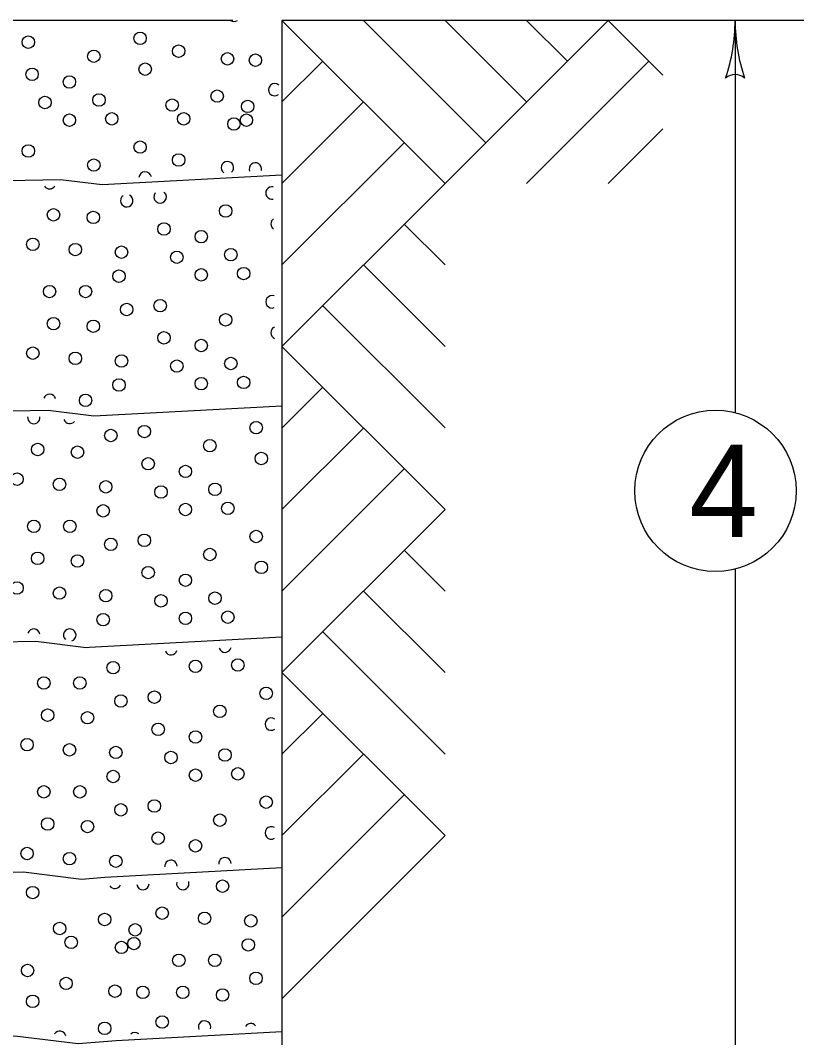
# Model space of a CAD drawing. Extents: x 1000 to 1036.3, y 1000 to 1022.
# Drawn here: x 1011.461 to 1013.144, y 1003.468 to 1005.674 of the extents above; entities that cross this region are included whole.
import ezdxf

# ---------------------------------------------------------------- set-up
doc = ezdxf.new("R2010")
doc.units = 0
doc.layers.add('Level 1', color=7, linetype='Continuous')

msp = doc.modelspace()

# ---------------------------------------------------------------- linework, layer by layer
at = {"layer": 'Level 1'}
for p, q in [((1011.9212, 1005.6736), (1010.1322, 1005.6736)), ((1012.0281, 1005.6736), (1012.0281, 1002.0701)), ((1014.0281, 1005.6736), (1012.0281, 1005.6736)), ((1012.0281, 1005.6736), (1012.3817, 1005.32)), ((1012.3817, 1005.32), (1012.0281, 1005.6736)), ((1012.205, 1005.6736), (1012.4701, 1005.4084)), ((1012.3816, 1005.6736), (1012.5584, 1005.4968)), ((1012.3817, 1005.32), (1012.7352, 1005.6736)), ((1012.5584, 1005.6736), (1012.6468, 1005.5852)), ((1012.7352, 1005.6736), (1012.8538, 1005.555)), ((1013.0104, 1005.6736), (1013.0104, 1004.8229)), ((1012.0281, 1005.4968), (1012.1165, 1005.5852)), ((1012.5585, 1005.32), (1012.8237, 1005.5852)), ((1012.028, 1005.32), (1012.2048, 1005.4968)), ((1012.0281, 1005.3199), (1012.2049, 1005.4968)), ((1012.7352, 1005.32), (1012.8537, 1005.4386)), ((1012.0281, 1005.1432), (1012.2932, 1005.4084)), ((1012.0281, 1004.9664), (1012.3817, 1005.32)), ((1012.3817, 1005.1432), (1012.2932, 1005.2316)), ((1012.3817, 1004.9664), (1012.2048, 1005.1432)), ((1012.3817, 1004.7897), (1012.1165, 1005.0548)), ((1012.3817, 1004.6128), (1012.0281, 1004.9664)), ((1012.0281, 1004.7896), (1012.1165, 1004.878)), ((1012.0281, 1004.6128), (1012.2049, 1004.7896)), ((1012.0281, 1004.4361), (1012.2932, 1004.7012)), ((1012.0281, 1004.2592), (1012.3817, 1004.6128)), ((1012.3817, 1004.436), (1012.2932, 1004.5244)), ((1013.0104, 1004.4834), (1013.0104, 1003.3201)), ((1012.3817, 1004.2592), (1012.2048, 1004.436)), ((1012.3817, 1004.0826), (1012.1165, 1004.3477)), ((1012.3817, 1003.9057), (1012.0281, 1004.2592)), ((1012.0281, 1004.0824), (1012.1165, 1004.1708)), ((1012.0281, 1003.9056), (1012.2049, 1004.0824)), ((1012.0281, 1003.7289), (1012.2932, 1003.9941)), ((1012.0281, 1003.5521), (1012.3817, 1003.9057))]:
    msp.add_line(p, q, dxfattribs=at)
for points in [[(1010.0281, 1005.325), (1010.2158, 1005.3217), (1010.4525, 1005.3177), (1010.5182, 1005.3141), (1010.611, 1005.3191), (1011.0962, 1005.3191), (1011.0889, 1005.3202), (1011.5476, 1005.3288), (1011.6382, 1005.3175), (1012.0281, 1005.3383)], [(1010.0281, 1004.825), (1010.2072, 1004.8217), (1010.4345, 1004.8179), (1010.5179, 1004.8133), (1010.6244, 1004.8191), (1011.0569, 1004.8191), (1011.0542, 1004.8195), (1011.5211, 1004.8282), (1011.6202, 1004.8158), (1012.0281, 1004.8376)], [(1010.0281, 1004.3249), (1010.1984, 1004.3218), (1010.4166, 1004.3182), (1010.5177, 1004.3126), (1010.6379, 1004.3191), (1011.0176, 1004.3191), (1011.0244, 1004.318), (1011.03, 1004.3189), (1011.4946, 1004.3277), (1011.6035, 1004.314), (1011.6098, 1004.3146), (1012.0281, 1004.3369)], [(1010.0281, 1003.8248), (1010.1898, 1003.8219), (1010.3987, 1003.8184), (1010.5174, 1003.8119), (1010.6513, 1003.8191), (1010.9783, 1003.8191), (1011.0279, 1003.8112), (1011.0774, 1003.8197), (1011.468, 1003.8271), (1011.5935, 1003.8114), (1011.6443, 1003.8157), (1012.0281, 1003.8362)], [(1010.0281, 1003.4699), (1010.1836, 1003.4671), (1010.386, 1003.4637), (1010.5172, 1003.4565), (1010.6608, 1003.4642), (1010.9505, 1003.4642), (1011.0303, 1003.4516), (1011.111, 1003.4654), (1011.4493, 1003.4718), (1011.5862, 1003.4547), (1011.6686, 1003.4616), (1012.0281, 1003.4808)]]:
    msp.add_lwpolyline(points, dxfattribs=at)
for centre, radius in [((1011.4781, 1005.6264), 0.0135), ((1011.7205, 1005.6348), 0.0135), ((1011.6201, 1005.5958), 0.0135), ((1011.804, 1005.6069), 0.0135), ((1011.9099, 1005.5901), 0.0135), ((1011.9705, 1005.5874), 0.0135), ((1011.4864, 1005.5566), 0.0135), ((1011.7316, 1005.5679), 0.0135), ((1011.5673, 1005.54), 0.0135), ((1011.8876, 1005.5094), 0.0135), ((1011.5143, 1005.4954), 0.0135), ((1011.6313, 1005.501), 0.0135), ((1011.7901, 1005.4899), 0.0135), ((1011.9538, 1005.487), 0.0135), ((1011.5673, 1005.4573), 0.0135), ((1011.6591, 1005.46), 0.0135), ((1011.8151, 1005.46), 0.0135), ((1011.9239, 1005.4489), 0.0135), ((1011.951, 1005.4573), 0.0135), ((1011.7205, 1005.3988), 0.0135), ((1011.4781, 1005.3904), 0.0135), ((1011.6201, 1005.3598), 0.0135), ((1011.804, 1005.3709), 0.0135), ((1011.5327, 1005.2519), 0.0135), ((1011.6191, 1005.2463), 0.0135), ((1011.906, 1005.2603), 0.0135), ((1011.7722, 1005.2211), 0.0135), ((1011.8531, 1005.2045), 0.0135), ((1011.4881, 1005.1878), 0.0135), ((1011.5801, 1005.1766), 0.0135), ((1011.6803, 1005.171), 0.0135), ((1011.8001, 1005.1599), 0.0135), ((1011.9171, 1005.1655), 0.0135), ((1011.6747, 1005.1189), 0.0135), ((1011.8531, 1005.1218), 0.0135), ((1011.945, 1005.1245), 0.0135), ((1011.5243, 1005.0855), 0.0135), ((1011.6023, 1005.0855), 0.0135), ((1011.6915, 1005.0465), 0.0135), ((1011.764, 1005.0549), 0.0135), ((1011.906, 1005.0243), 0.0135), ((1011.5327, 1005.0159), 0.0135), ((1011.6191, 1005.0103), 0.0135), ((1011.7722, 1004.9851), 0.0135), ((1011.8531, 1004.9685), 0.0135), ((1011.4881, 1004.9518), 0.0135), ((1011.5801, 1004.9406), 0.0135), ((1011.6803, 1004.935), 0.0135), ((1011.8001, 1004.9239), 0.0135), ((1011.9171, 1004.9295), 0.0135), ((1011.945, 1004.8885), 0.0135), ((1011.6747, 1004.8829), 0.0135), ((1011.8531, 1004.8858), 0.0135), ((1011.6023, 1004.8495), 0.0135), ((1012.9678, 1004.6532), 0.175), ((1011.7297, 1004.7819), 0.0135), ((1011.9721, 1004.7903), 0.0135), ((1011.6572, 1004.7735), 0.0135), ((1011.4985, 1004.7429), 0.0135), ((1011.5848, 1004.7373), 0.0135), ((1011.8717, 1004.7513), 0.0135), ((1011.738, 1004.7121), 0.0135), ((1011.9832, 1004.7234), 0.0135), ((1011.8188, 1004.6955), 0.0135), ((1011.4538, 1004.6788), 0.0135), ((1011.5458, 1004.6676), 0.0135), ((1011.6461, 1004.662), 0.0135), ((1011.7658, 1004.6509), 0.0135), ((1011.8828, 1004.6565), 0.0135), ((1011.6405, 1004.6099), 0.0135), ((1011.8188, 1004.6128), 0.0135), ((1011.9107, 1004.6155), 0.0135), ((1011.4901, 1004.5765), 0.0135), ((1011.5681, 1004.5765), 0.0135), ((1011.6572, 1004.5375), 0.0135), ((1011.7297, 1004.5459), 0.0135), ((1011.9721, 1004.5543), 0.0135), ((1011.8717, 1004.5153), 0.0135), ((1011.4985, 1004.5069), 0.0135), ((1011.5848, 1004.5013), 0.0135), ((1011.738, 1004.4761), 0.0135), ((1011.9832, 1004.4874), 0.0135), ((1011.8188, 1004.4595), 0.0135), ((1011.4538, 1004.4428), 0.0135), ((1011.5458, 1004.4316), 0.0135), ((1011.6461, 1004.426), 0.0135), ((1011.7658, 1004.4149), 0.0135), ((1011.8828, 1004.4205), 0.0135), ((1011.6405, 1004.3739), 0.0135), ((1011.8188, 1004.3768), 0.0135), ((1011.9107, 1004.3795), 0.0135), ((1011.8405, 1004.2728), 0.0135), ((1011.9324, 1004.2756), 0.0135), ((1011.6621, 1004.27), 0.0135), ((1011.5118, 1004.2366), 0.0135), ((1011.5898, 1004.2366), 0.0135), ((1011.7514, 1004.206), 0.0135), ((1011.9938, 1004.2143), 0.0135), ((1011.6789, 1004.1976), 0.0135), ((1011.5201, 1004.167), 0.0135), ((1011.6065, 1004.1613), 0.0135), ((1011.8934, 1004.1753), 0.0135), ((1011.7596, 1004.1362), 0.0135), ((1011.8405, 1004.1196), 0.0135), ((1011.4755, 1004.1028), 0.0135), ((1011.5675, 1004.0917), 0.0135), ((1011.6678, 1004.0861), 0.0135), ((1011.7875, 1004.075), 0.0135), ((1011.9045, 1004.0806), 0.0135), ((1011.6621, 1004.034), 0.0135), ((1011.8405, 1004.0368), 0.0135), ((1011.9324, 1004.0396), 0.0135), ((1011.5118, 1004.0006), 0.0135), ((1011.5898, 1004.0006), 0.0135), ((1011.7514, 1003.97), 0.0135), ((1011.9938, 1003.9783), 0.0135), ((1011.6789, 1003.9616), 0.0135), ((1011.5201, 1003.931), 0.0135), ((1011.6065, 1003.9253), 0.0135), ((1011.8934, 1003.9393), 0.0135), ((1011.7596, 1003.9002), 0.0135), ((1011.8405, 1003.8836), 0.0135), ((1011.4755, 1003.8668), 0.0135), ((1011.5675, 1003.8557), 0.0135), ((1011.6678, 1003.8501), 0.0135), ((1011.8993, 1003.7961), 0.0135), ((1011.4877, 1003.7822), 0.0135), ((1011.6437, 1003.7237), 0.0135), ((1011.7683, 1003.7376), 0.0135), ((1011.8603, 1003.7265), 0.0135), ((1011.9606, 1003.7208), 0.0135), ((1011.5462, 1003.7042), 0.0135), ((1011.7098, 1003.7013), 0.0135), ((1011.5712, 1003.6743), 0.0135), ((1011.68, 1003.6632), 0.0135), ((1011.7071, 1003.6716), 0.0135), ((1011.955, 1003.6687), 0.0135), ((1011.8046, 1003.6353), 0.0135), ((1011.8826, 1003.6353), 0.0135), ((1011.4766, 1003.6131), 0.0135), ((1011.9717, 1003.5963), 0.0135), ((1011.5601, 1003.5852), 0.0135), ((1011.666, 1003.5685), 0.0135), ((1011.7266, 1003.5657), 0.0135), ((1011.813, 1003.5657), 0.0135), ((1011.4877, 1003.5462), 0.0135), ((1011.8993, 1003.5601), 0.0135), ((1011.7683, 1003.5016), 0.0135), ((1011.6437, 1003.4877), 0.0135)]:
    msp.add_circle(centre, radius, dxfattribs=at)
for centre, radius, start, end in [((1011.9239, 1005.6849), 0.0135, 236.4976, 303.5024), ((1012.6195, 1005.6736), 0.3909, 341.3472, 359.9939), ((1013.4014, 1005.6736), 0.3909, 179.9878, 180), ((1013.4014, 1005.6736), 0.3909, 180, 198.6688), ((1013.0104, 1005.5249), 0.0313, 48.7746, 130.8913), ((1012.0123, 1005.5233), 0.0135, 46.3246, 308.4048), ((1011.9099, 1005.3541), 0.0135, 312.3269, 234.2202), ((1011.7316, 1005.3319), 0.0135, 9.6854, 176.8617), ((1011.9705, 1005.3514), 0.0135, 344.7055, 201.8416), ((1011.5243, 1005.3215), 0.0135, 214.7752, 327.7836), ((1011.764, 1005.2909), 0.0135, 140.8405, 48.8026), ((1012.0063, 1005.2993), 0.0135, 78.01, 282.9776), ((1011.6915, 1005.2825), 0.0135, 125.4383, 64.2048), ((1012.0175, 1005.2324), 0.0135, 124.7112, 236.2764), ((1012.0063, 1005.0633), 0.0135, 69.0072, 291.9805), ((1012.0175, 1004.9964), 0.0135, 114.8378, 246.1498), ((1011.5243, 1004.8495), 0.0135, 15.8225, 158.7466), ((1011.4901, 1004.8125), 0.0135, 174.2643, 7.2412), ((1011.5681, 1004.8125), 0.0135, 199.8764, 319.8414), ((1011.4901, 1004.3405), 0.0135, 9.7112, 161.9945), ((1011.5681, 1004.3405), 0.0135, 289.1768, 226.1949), ((1011.7875, 1004.311), 0.0135, 204.7186, 342.0199), ((1011.9045, 1004.3166), 0.0135, 199.0928, 347.6457), ((1012.0049, 1004.1475), 0.0135, 53.5884, 305.9437), ((1012.0049, 1003.9115), 0.0135, 58.4892, 301.0429), ((1011.7875, 1003.839), 0.0135, 0.8133, 185.0356), ((1011.9045, 1003.8446), 0.0135, 2.3008, 183.5482), ((1011.7266, 1003.8017), 0.0135, 188.0089, 358.2111), ((1011.813, 1003.8017), 0.0135, 168.0129, 18.2071), ((1011.666, 1003.8045), 0.0135, 215.1701, 331.0499), ((1011.8603, 1003.4905), 0.0135, 344.5514, 203.2551), ((1011.9606, 1003.4848), 0.0135, 39.8099, 147.9966), ((1011.5462, 1003.4682), 0.0135, 12.9889, 144.4199), ((1011.7098, 1003.4653), 0.0135, 53.5926, 134.2138)]:
    msp.add_arc(centre, radius, start, end, dxfattribs=at)

# ---------------------------------------------------------------- texts
msp.add_text('4', height=0.2, dxfattribs=at).set_placement((1012.9111, 1004.5532))

doc.saveas('drawing.dxf')
